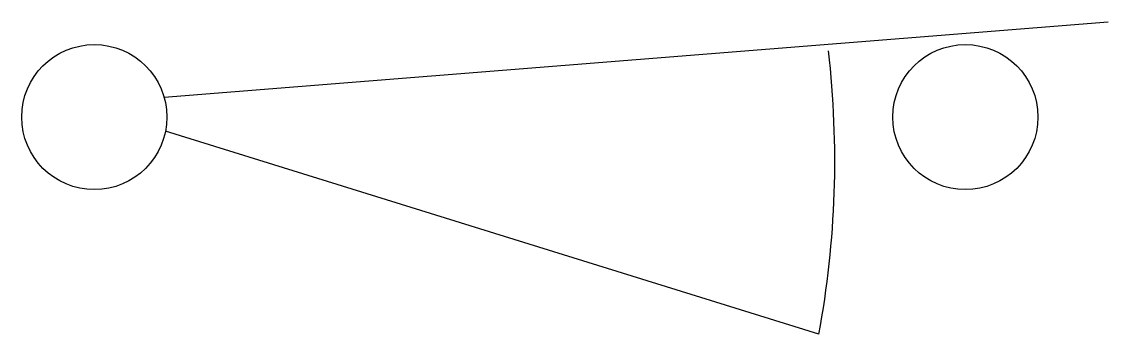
# Model space of a CAD drawing. Extents: x -0.164 to 0.187, y -0.07 to 0.031.
import ezdxf

# ---------------------------------------------------------------- set-up
doc = ezdxf.new("R2010")
doc.units = 0
doc.header["$MEASUREMENT"] = 0
doc.layers.get('0').update_dxf_attribs({"linetype": 'CONTINUOUS'})

msp = doc.modelspace()

# ---------------------------------------------------------------- linework, layer by layer
for p, q in [((-0.1180892824771691, 0.006438776435094162), (0.1867729898194392, 0.03081951219512158)), ((0.09333750000000096, -0.07020000000000026), (-0.1176426404134938, -0.004596471917301503))]:
    msp.add_line(p, q)
for centre in [(-0.140625, 0), (0.140625, 0)]:
    msp.add_circle(centre, 0.0234375)
msp.add_arc((-0.211407934280484, -0.01405557579514838), 0.3098741294204728, 349.5612322411545, 6.570585298783135)

doc.saveas('drawing.dxf')
